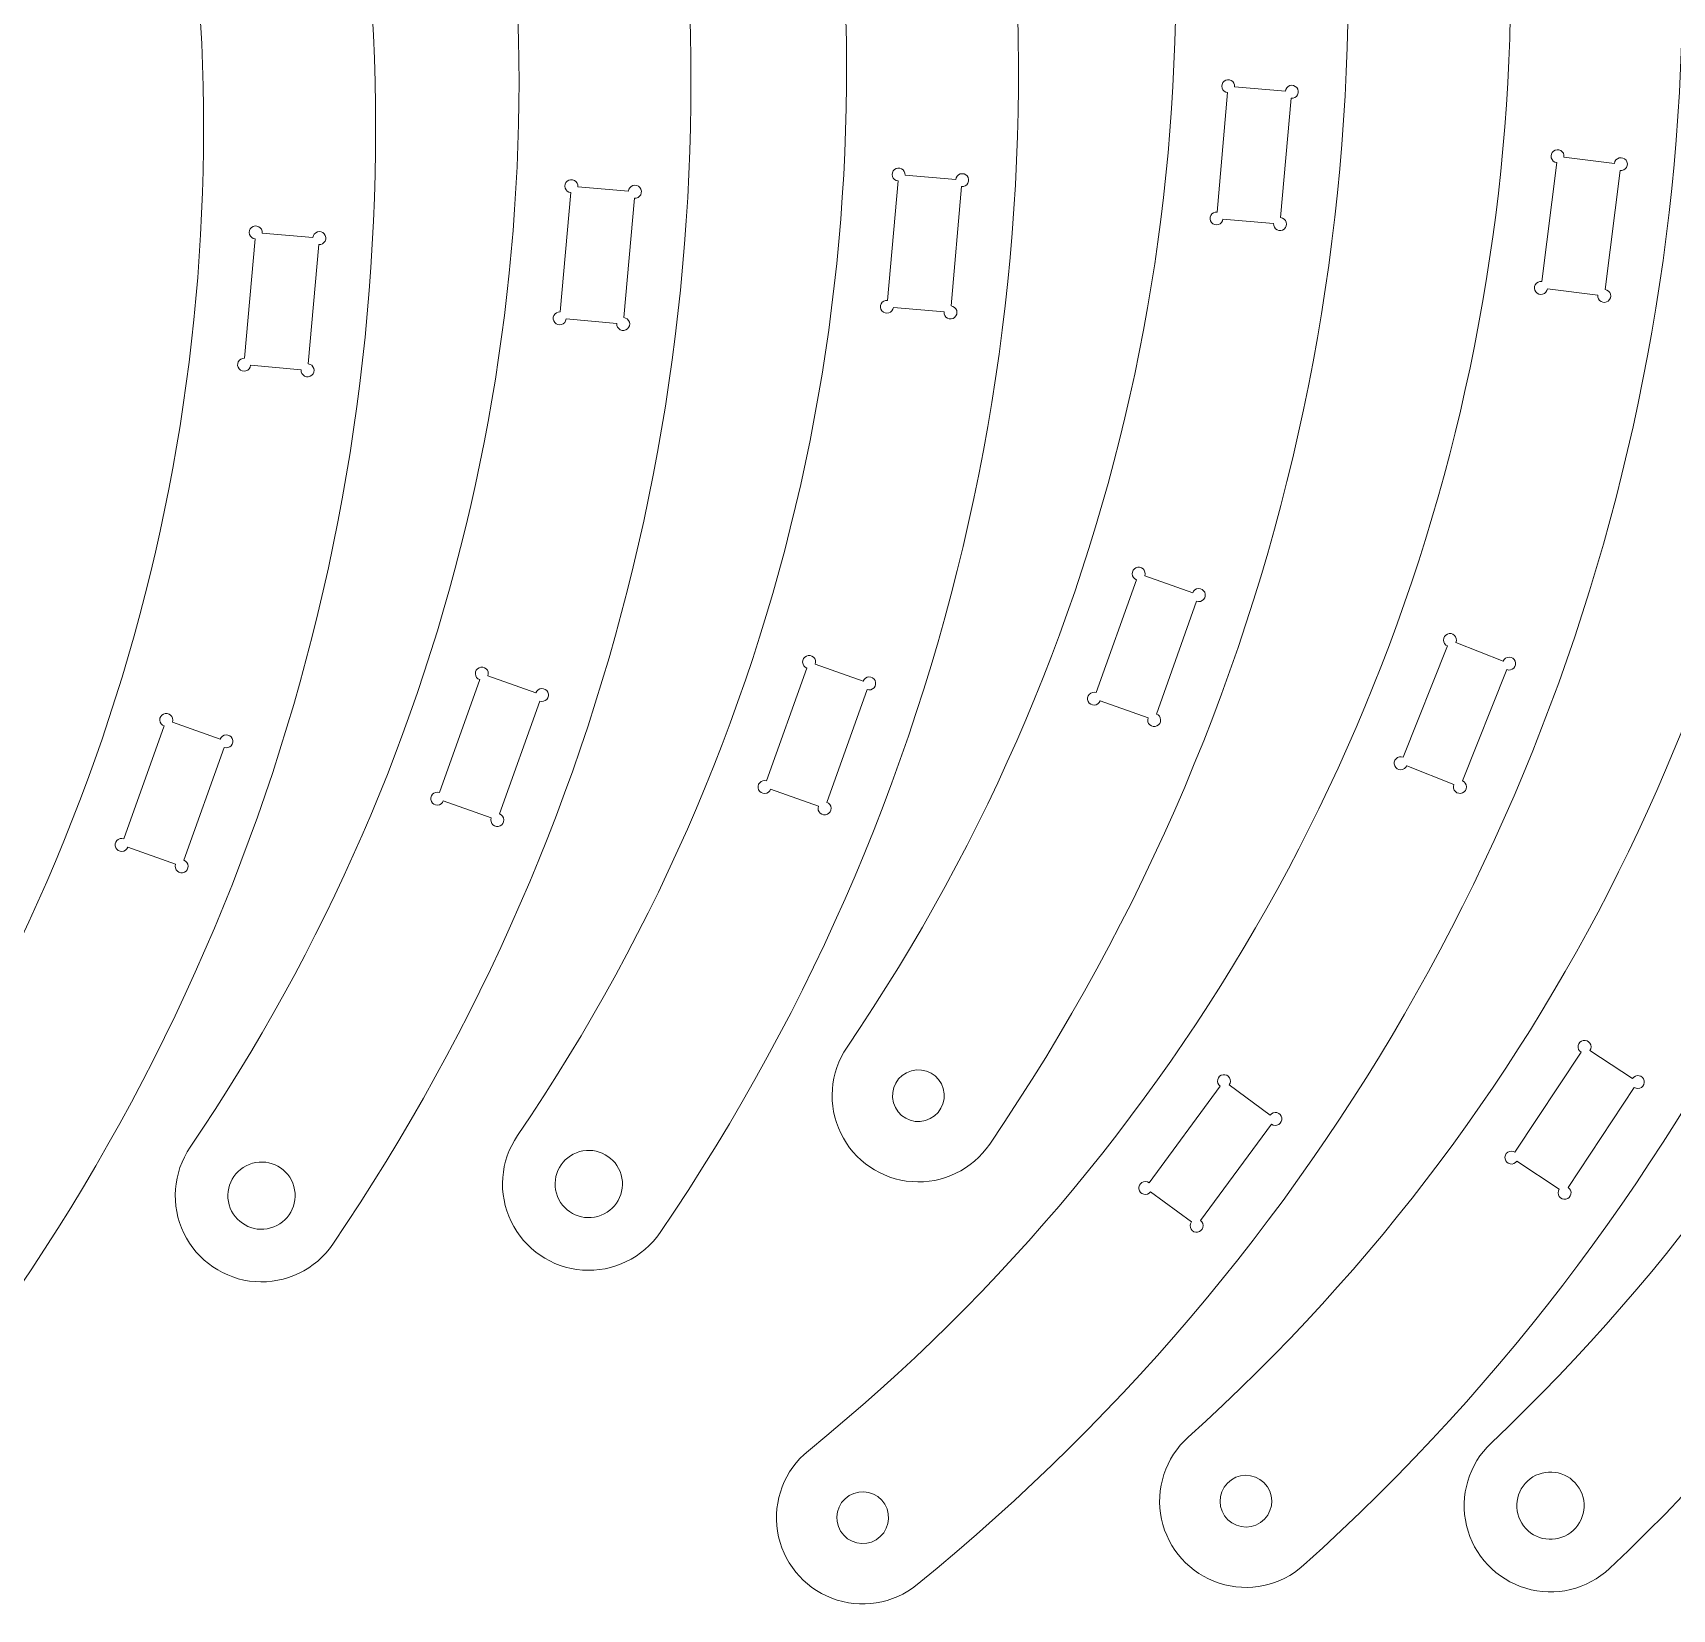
# Model space of a CAD drawing. Header units: millimetres. Extents: x -224 to 82, y -131 to 150.
# Drawn here: x -77.1 to 18, y -130.8 to -39.4 of the extents above; entities that cross this region are included whole.
import ezdxf

# ---------------------------------------------------------------- set-up
doc = ezdxf.new("R2010")
doc.units = ezdxf.units.MM
doc.header["$MEASUREMENT"] = 0
doc.layers.add('Ebene 1', color=7, linetype='Continuous')

msp = doc.modelspace()

# ---------------------------------------------------------------- linework, layer by layer
at = {"layer": 'Ebene 1', "color": 1, "lineweight": 9}
for points in [[(-21.5795, -103.8087), (14.5509, -50.6938), (2.4449, 21.4535), (-49.0433, 59.8663)], [(-29.8479, -98.1842), (3.2717, -49.4957), (-7.8254, 16.6394), (-55.023, 51.8512)], [(2.3861, -81.3728), (2.3861, -81.3728), (4.9646, -74.9189), (4.9646, -74.9189)], [(5.4519, -74.7097), (5.4519, -74.7097), (8.1914, -75.8041), (8.1914, -75.8041)], [(8.4005, -76.2914), (8.4005, -76.2914), (5.8222, -82.7455), (5.8222, -82.7455)], [(5.3347, -82.9546), (5.3347, -82.9546), (2.5953, -81.8601), (2.5953, -81.8601)], [(8.8702, -104.2759), (8.8702, -104.2759), (12.7022, -98.4777), (12.7022, -98.4777)], [(13.2217, -98.3716), (13.2217, -98.3716), (15.6828, -99.9981), (15.6828, -99.9981)], [(-12.3397, -106.0484), (-12.3397, -106.0484), (-8.2193, -100.4515), (-8.2193, -100.4515)], [(-7.695, -100.3719), (-7.695, -100.3719), (-5.3194, -102.1208), (-5.3194, -102.1208)], [(15.7889, -100.5177), (15.7889, -100.5177), (11.9571, -106.3159), (11.9571, -106.3159)], [(-5.2397, -102.6451), (-5.2397, -102.6451), (-9.36, -108.242), (-9.36, -108.242)], [(11.4375, -106.422), (11.4375, -106.422), (8.9763, -104.7955), (8.9763, -104.7955)], [(-9.8843, -108.3217), (-9.8843, -108.3217), (-12.26, -106.5727), (-12.26, -106.5727)]]:
    msp.add_open_spline(points, degree=3, dxfattribs=at)
for points, knots in [([(-48.955, -103.307), (-49.9597, -104.7839), (-50.1, -106.6848), (-49.3233, -108.2934), (-49.3233, -108.2934), (-48.5466, -109.902), (-46.9706, -110.9739), (-45.1891, -111.1056), (-45.1891, -111.1056), (-43.4076, -111.2372), (-41.6913, -110.4084), (-40.6866, -108.9314), (-40.6866, -108.9314), (-4.5473, -55.8697), (-16.7156, 16.3242), (-68.1503, 54.7436), (-68.1503, 54.7436), (-69.5821, 55.8118), (-71.4749, 56.035), (-73.116, 55.3292), (-73.116, 55.3292), (-74.7569, 54.6233), (-75.8967, 53.0956), (-76.1059, 51.3216), (-76.1059, 51.3216), (-76.3149, 49.5475), (-75.5619, 47.7966), (-74.13, 46.7284), (-74.13, 46.7284), (-26.9244, 11.4681), (-15.7872, -54.6081), (-48.955, -103.307)], [0, 0, 0, 0, 0.1111111, 0.1111111, 0.1111111, 0.1111111, 0.2222222, 0.2222222, 0.2222222, 0.2222222, 0.3333333, 0.3333333, 0.3333333, 0.3333333, 0.4444444, 0.4444444, 0.4444444, 0.4444444, 0.5555556, 0.5555556, 0.5555556, 0.5555556, 0.6666667, 0.6666667, 0.6666667, 0.6666667, 0.7777778, 0.7777778, 0.7777778, 0.7777778, 1, 1, 1, 1]), ([(-87.4554, 41.5452), (-88.4888, 42.4266), (-88.6271, 43.9744), (-87.769, 45.0271), (-87.769, 45.0271), (-87.769, 45.0271), (-84.6069, 48.9019), (-84.6069, 48.9019), (-84.6069, 48.9019), (-84.1825, 49.4227), (-83.5663, 49.7506), (-82.8972, 49.8116), (-82.8972, 49.8116), (-82.2281, 49.8726), (-81.5602, 49.6594), (-81.0486, 49.224), (-81.0486, 49.224), (-34.436, 9.5443), (-25.2559, -58.9728), (-59.6597, -109.6048), (-59.6597, -109.6048), (-60.6644, -111.0819), (-62.3808, -111.9106), (-64.1622, -111.779), (-64.1622, -111.779), (-65.9437, -111.6474), (-67.5197, -110.5754), (-68.2965, -108.9668), (-68.2965, -108.9668), (-69.0731, -107.3582), (-68.9328, -105.4574), (-67.9281, -103.9804), (-67.9281, -103.9804), (-36.3778, -57.5481), (-44.7436, 5.1161), (-87.4554, 41.5452)], [0, 0, 0, 0, 0.1, 0.1, 0.1, 0.1, 0.2, 0.2, 0.2, 0.2, 0.3, 0.3, 0.3, 0.3, 0.4, 0.4, 0.4, 0.4, 0.5, 0.5, 0.5, 0.5, 0.6, 0.6, 0.6, 0.6, 0.7, 0.7, 0.7, 0.7, 0.8, 0.8, 0.8, 0.8, 1, 1, 1, 1]), ([(-106.0645, 42.3418), (-106.9239, 41.29), (-106.7834, 39.7425), (-105.7509, 38.8599), (-105.7509, 38.8599), (-63.076, 2.3874), (-54.6262, -60.2654), (-86.2237, -106.6657), (-86.2237, -106.6657), (-87.2284, -108.1427), (-87.3687, -110.0436), (-86.592, -111.6521), (-86.592, -111.6521), (-85.8153, -113.2607), (-84.2393, -114.3327), (-82.4578, -114.4644), (-82.4578, -114.4644), (-80.6763, -114.5959), (-78.96, -113.7672), (-77.9553, -112.2901), (-77.9553, -112.2901), (-43.4999, -61.6933), (-52.772, 6.8114), (-99.3441, 46.5387), (-99.3441, 46.5387), (-99.8551, 46.9748), (-100.5203, 47.1867), (-101.1894, 47.1266), (-101.1894, 47.1266), (-101.8586, 47.0664), (-102.4774, 46.7367), (-102.9025, 46.2166), (-102.9025, 46.2166), (-102.9025, 46.2166), (-106.0645, 42.3418), (-106.0645, 42.3418)], [0, 0, 0, 0, 0.1, 0.1, 0.1, 0.1, 0.2, 0.2, 0.2, 0.2, 0.3, 0.3, 0.3, 0.3, 0.4, 0.4, 0.4, 0.4, 0.5, 0.5, 0.5, 0.5, 0.6, 0.6, 0.6, 0.6, 0.7, 0.7, 0.7, 0.7, 0.8, 0.8, 0.8, 0.8, 1, 1, 1, 1]), ([(1.3192, 30.9133), (0.184, 32.2925), (-0.1292, 34.1726), (0.4977, 35.8454), (0.4977, 35.8454), (1.1245, 37.518), (2.5962, 38.7293), (4.3582, 39.0229), (4.3582, 39.0229), (6.1202, 39.3163), (7.905, 38.6475), (9.0402, 37.2683), (9.0402, 37.2683), (49.8678, -12.2767), (44.3336, -85.2794), (-3.3832, -128.2291), (-3.3832, -128.2291), (-4.7116, -129.4234), (-6.5762, -129.8183), (-8.2747, -129.2651), (-8.2747, -129.2651), (-9.9732, -128.7118), (-11.2475, -127.2944), (-11.6176, -125.5469), (-11.6176, -125.5469), (-11.9877, -123.7992), (-11.3973, -121.987), (-10.069, -120.7927), (-10.069, -120.7927), (33.7246, -81.3744), (38.7897, -14.5579), (1.3192, 30.9133)], [0, 0, 0, 0, 0.1111111, 0.1111111, 0.1111111, 0.1111111, 0.2222222, 0.2222222, 0.2222222, 0.2222222, 0.3333333, 0.3333333, 0.3333333, 0.3333333, 0.4444444, 0.4444444, 0.4444444, 0.4444444, 0.5555556, 0.5555556, 0.5555556, 0.5555556, 0.6666667, 0.6666667, 0.6666667, 0.6666667, 0.7777778, 0.7777778, 0.7777778, 0.7777778, 1, 1, 1, 1]), ([(14.3622, -128.4063), (13.0638, -129.6332), (11.2095, -130.0741), (9.4978, -129.5631), (9.4978, -129.5631), (7.7862, -129.052), (6.4772, -127.6666), (6.0639, -125.9288), (6.0639, -125.9288), (5.6506, -124.1909), (6.1959, -122.3646), (7.4943, -121.1377), (7.4943, -121.1377), (50.2981, -80.6468), (53.7067, -13.7254), (15.1214, 30.8038), (15.1214, 30.8038), (13.9524, 32.1545), (13.5928, 34.0262), (14.178, 35.714), (14.178, 35.714), (14.7632, 37.4018), (16.2044, 38.6491), (17.9586, 38.9862), (17.9586, 38.9862), (19.7129, 39.3232), (21.5137, 38.6988), (22.6827, 37.3481), (22.6827, 37.3481), (64.7248, -11.1705), (61.0006, -84.2879), (14.3622, -128.4063)], [0, 0, 0, 0, 0.1111111, 0.1111111, 0.1111111, 0.1111111, 0.2222222, 0.2222222, 0.2222222, 0.2222222, 0.3333333, 0.3333333, 0.3333333, 0.3333333, 0.4444444, 0.4444444, 0.4444444, 0.4444444, 0.5555556, 0.5555556, 0.5555556, 0.5555556, 0.6666667, 0.6666667, 0.6666667, 0.6666667, 0.7777778, 0.7777778, 0.7777778, 0.7777778, 1, 1, 1, 1]), ([(-13.0398, 29.3497), (-14.1037, 30.7846), (-14.3214, 32.6781), (-13.6106, 34.317), (-13.6106, 34.317), (-12.8999, 35.9558), (-11.3689, 37.0911), (-9.5943, 37.2951), (-9.5943, 37.2951), (-7.8196, 37.499), (-6.0709, 36.7407), (-5.007, 35.3058), (-5.007, 35.3058), (33.261, -16.2418), (24.0396, -88.8709), (-25.7896, -129.3509), (-25.7896, -129.3509), (-27.1767, -130.4764), (-29.059, -130.7765), (-30.7273, -130.138), (-30.7273, -130.138), (-32.3956, -129.4995), (-33.5965, -128.0194), (-33.8777, -126.2553), (-33.8777, -126.2553), (-34.1588, -124.4912), (-33.4776, -122.7112), (-32.0905, -121.5856), (-32.0905, -121.5856), (13.6418, -84.434), (22.0817, -17.9595), (-13.0398, 29.3497)], [0, 0, 0, 0, 0.1111111, 0.1111111, 0.1111111, 0.1111111, 0.2222222, 0.2222222, 0.2222222, 0.2222222, 0.3333333, 0.3333333, 0.3333333, 0.3333333, 0.4444444, 0.4444444, 0.4444444, 0.4444444, 0.5555556, 0.5555556, 0.5555556, 0.5555556, 0.6666667, 0.6666667, 0.6666667, 0.6666667, 0.7777778, 0.7777778, 0.7777778, 0.7777778, 1, 1, 1, 1]), ([(-8.0565, -50.1598), (-8.0698, -50.3109), (-8.1729, -50.4393), (-8.3176, -50.4848), (-8.3176, -50.4848), (-8.4624, -50.5304), (-8.6204, -50.4843), (-8.7179, -50.3681), (-8.7179, -50.3681), (-8.8154, -50.2517), (-8.8332, -50.0882), (-8.7631, -49.9535), (-8.7631, -49.9535), (-8.6929, -49.8189), (-8.5481, -49.7399), (-8.3969, -49.7531), (-8.3969, -49.7531), (-8.3969, -49.7531), (-7.7843, -42.8302), (-7.7843, -42.8302), (-7.7843, -42.8302), (-7.9355, -42.8169), (-8.0637, -42.7139), (-8.1093, -42.5692), (-8.1093, -42.5692), (-8.1548, -42.4244), (-8.1088, -42.2664), (-7.9925, -42.1689), (-7.9925, -42.1689), (-7.8761, -42.0713), (-7.7126, -42.0535), (-7.578, -42.1236), (-7.578, -42.1236), (-7.4433, -42.1938), (-7.3643, -42.3385), (-7.3776, -42.4898), (-7.3776, -42.4898), (-7.3776, -42.4898), (-4.4391, -42.7499), (-4.4391, -42.7499), (-4.4391, -42.7499), (-4.4258, -42.5987), (-4.3228, -42.4703), (-4.1781, -42.4248), (-4.1781, -42.4248), (-4.0333, -42.3792), (-3.8753, -42.4253), (-3.7778, -42.5417), (-3.7778, -42.5417), (-3.6802, -42.6579), (-3.6624, -42.8215), (-3.7325, -42.9561), (-3.7325, -42.9561), (-3.8027, -43.0907), (-3.9474, -43.1697), (-4.0987, -43.1564), (-4.0987, -43.1564), (-4.0987, -43.1564), (-4.7114, -50.0794), (-4.7114, -50.0794), (-4.7114, -50.0794), (-4.5602, -50.0927), (-4.4319, -50.1958), (-4.3863, -50.3405), (-4.3863, -50.3405), (-4.3407, -50.4853), (-4.3868, -50.6432), (-4.5031, -50.7407), (-4.5031, -50.7407), (-4.6195, -50.8383), (-4.7831, -50.8561), (-4.9176, -50.7859), (-4.9176, -50.7859), (-5.0523, -50.7158), (-5.1313, -50.571), (-5.118, -50.4198), (-5.118, -50.4198), (-5.118, -50.4198), (-8.0565, -50.1598), (-8.0565, -50.1598)], [0, 0, 0, 0, 0.047619, 0.047619, 0.047619, 0.047619, 0.0952381, 0.0952381, 0.0952381, 0.0952381, 0.1428571, 0.1428571, 0.1428571, 0.1428571, 0.1904762, 0.1904762, 0.1904762, 0.1904762, 0.2380952, 0.2380952, 0.2380952, 0.2380952, 0.2857143, 0.2857143, 0.2857143, 0.2857143, 0.3333333, 0.3333333, 0.3333333, 0.3333333, 0.3809524, 0.3809524, 0.3809524, 0.3809524, 0.4285714, 0.4285714, 0.4285714, 0.4285714, 0.4761905, 0.4761905, 0.4761905, 0.4761905, 0.5238095, 0.5238095, 0.5238095, 0.5238095, 0.5714286, 0.5714286, 0.5714286, 0.5714286, 0.6190476, 0.6190476, 0.6190476, 0.6190476, 0.6666667, 0.6666667, 0.6666667, 0.6666667, 0.7142857, 0.7142857, 0.7142857, 0.7142857, 0.7619048, 0.7619048, 0.7619048, 0.7619048, 0.8095238, 0.8095238, 0.8095238, 0.8095238, 0.8571429, 0.8571429, 0.8571429, 0.8571429, 0.9047619, 0.9047619, 0.9047619, 0.9047619, 1, 1, 1, 1]), ([(14.6406, -46.9334), (14.6595, -46.7828), (14.7673, -46.6585), (14.9136, -46.6183), (14.9136, -46.6183), (15.06, -46.5782), (15.2161, -46.6301), (15.3093, -46.75), (15.3093, -46.75), (15.4024, -46.8698), (15.4141, -47.0339), (15.339, -47.1659), (15.339, -47.1659), (15.2639, -47.2978), (15.1163, -47.3714), (14.9658, -47.3525), (14.9658, -47.3525), (14.9658, -47.3525), (14.0954, -54.2477), (14.0954, -54.2477), (14.0954, -54.2477), (14.246, -54.2666), (14.3703, -54.3744), (14.4105, -54.5208), (14.4105, -54.5208), (14.4506, -54.6671), (14.3987, -54.8233), (14.2788, -54.9163), (14.2788, -54.9163), (14.159, -55.0095), (13.9949, -55.0212), (13.863, -54.9461), (13.863, -54.9461), (13.7311, -54.8711), (13.6575, -54.7233), (13.6764, -54.5728), (13.6764, -54.5728), (13.6764, -54.5728), (10.7496, -54.2034), (10.7496, -54.2034), (10.7496, -54.2034), (10.7307, -54.354), (10.623, -54.4783), (10.4766, -54.5185), (10.4766, -54.5185), (10.3302, -54.5587), (10.1741, -54.5067), (10.081, -54.3869), (10.081, -54.3869), (9.9879, -54.267), (9.9761, -54.1028), (10.0512, -53.971), (10.0512, -53.971), (10.1263, -53.8391), (10.2739, -53.7655), (10.4246, -53.7844), (10.4246, -53.7844), (10.4246, -53.7844), (11.2949, -46.8891), (11.2949, -46.8891), (11.2949, -46.8891), (11.1442, -46.8702), (11.0199, -46.7624), (10.9797, -46.6161), (10.9797, -46.6161), (10.9396, -46.4697), (10.9915, -46.3136), (11.1114, -46.2205), (11.1114, -46.2205), (11.2312, -46.1274), (11.3953, -46.1156), (11.5273, -46.1907), (11.5273, -46.1907), (11.6592, -46.2658), (11.7328, -46.4134), (11.7139, -46.564), (11.7139, -46.564), (11.7139, -46.564), (14.6406, -46.9334), (14.6406, -46.9334)], [0, 0, 0, 0, 0.047619, 0.047619, 0.047619, 0.047619, 0.0952381, 0.0952381, 0.0952381, 0.0952381, 0.1428571, 0.1428571, 0.1428571, 0.1428571, 0.1904762, 0.1904762, 0.1904762, 0.1904762, 0.2380952, 0.2380952, 0.2380952, 0.2380952, 0.2857143, 0.2857143, 0.2857143, 0.2857143, 0.3333333, 0.3333333, 0.3333333, 0.3333333, 0.3809524, 0.3809524, 0.3809524, 0.3809524, 0.4285714, 0.4285714, 0.4285714, 0.4285714, 0.4761905, 0.4761905, 0.4761905, 0.4761905, 0.5238095, 0.5238095, 0.5238095, 0.5238095, 0.5714286, 0.5714286, 0.5714286, 0.5714286, 0.6190476, 0.6190476, 0.6190476, 0.6190476, 0.6666667, 0.6666667, 0.6666667, 0.6666667, 0.7142857, 0.7142857, 0.7142857, 0.7142857, 0.7619048, 0.7619048, 0.7619048, 0.7619048, 0.8095238, 0.8095238, 0.8095238, 0.8095238, 0.8571429, 0.8571429, 0.8571429, 0.8571429, 0.9047619, 0.9047619, 0.9047619, 0.9047619, 1, 1, 1, 1]), ([(-27.504, -54.8759), (-27.6553, -54.8624), (-27.7996, -54.9413), (-27.8699, -55.0759), (-27.8699, -55.0759), (-27.9402, -55.2104), (-27.9226, -55.374), (-27.8252, -55.4904), (-27.8252, -55.4904), (-27.7278, -55.6068), (-27.5699, -55.6531), (-27.4251, -55.6077), (-27.4251, -55.6077), (-27.2803, -55.5623), (-27.177, -55.4337), (-27.1635, -55.2826), (-27.1635, -55.2826), (-27.1635, -55.2826), (-24.2251, -55.5426), (-24.2251, -55.5426), (-24.2251, -55.5426), (-24.2386, -55.6938), (-24.1596, -55.8382), (-24.0251, -55.9085), (-24.0251, -55.9085), (-23.8906, -55.9788), (-23.727, -55.9612), (-23.6106, -55.8638), (-23.6106, -55.8638), (-23.4942, -55.7664), (-23.4479, -55.6085), (-23.4933, -55.4637), (-23.4933, -55.4637), (-23.5386, -55.3188), (-23.6672, -55.2156), (-23.8185, -55.2021), (-23.8185, -55.2021), (-23.8185, -55.2021), (-23.2057, -48.2792), (-23.2057, -48.2792), (-23.2057, -48.2792), (-23.0545, -48.2927), (-22.9102, -48.2138), (-22.8398, -48.0793), (-22.8398, -48.0793), (-22.7695, -47.9447), (-22.7872, -47.7811), (-22.8846, -47.6647), (-22.8846, -47.6647), (-22.9819, -47.5483), (-23.1398, -47.502), (-23.2846, -47.5474), (-23.2846, -47.5474), (-23.4295, -47.5928), (-23.5327, -47.7215), (-23.5462, -47.8726), (-23.5462, -47.8726), (-23.5462, -47.8726), (-26.4847, -47.6125), (-26.4847, -47.6125), (-26.4847, -47.6125), (-26.4712, -47.4614), (-26.5501, -47.317), (-26.6847, -47.2466), (-26.6847, -47.2466), (-26.8191, -47.1763), (-26.9827, -47.1939), (-27.0991, -47.2914), (-27.0991, -47.2914), (-27.2155, -47.3887), (-27.2618, -47.5466), (-27.2165, -47.6914), (-27.2165, -47.6914), (-27.1711, -47.8363), (-27.0425, -47.9395), (-26.8913, -47.953), (-26.8913, -47.953), (-26.8913, -47.953), (-27.504, -54.8759), (-27.504, -54.8759)], [0, 0, 0, 0, 0.047619, 0.047619, 0.047619, 0.047619, 0.0952381, 0.0952381, 0.0952381, 0.0952381, 0.1428571, 0.1428571, 0.1428571, 0.1428571, 0.1904762, 0.1904762, 0.1904762, 0.1904762, 0.2380952, 0.2380952, 0.2380952, 0.2380952, 0.2857143, 0.2857143, 0.2857143, 0.2857143, 0.3333333, 0.3333333, 0.3333333, 0.3333333, 0.3809524, 0.3809524, 0.3809524, 0.3809524, 0.4285714, 0.4285714, 0.4285714, 0.4285714, 0.4761905, 0.4761905, 0.4761905, 0.4761905, 0.5238095, 0.5238095, 0.5238095, 0.5238095, 0.5714286, 0.5714286, 0.5714286, 0.5714286, 0.6190476, 0.6190476, 0.6190476, 0.6190476, 0.6666667, 0.6666667, 0.6666667, 0.6666667, 0.7142857, 0.7142857, 0.7142857, 0.7142857, 0.7619048, 0.7619048, 0.7619048, 0.7619048, 0.8095238, 0.8095238, 0.8095238, 0.8095238, 0.8571429, 0.8571429, 0.8571429, 0.8571429, 0.9047619, 0.9047619, 0.9047619, 0.9047619, 1, 1, 1, 1]), ([(-46.1367, -55.9559), (-46.15, -56.1071), (-46.253, -56.2355), (-46.3978, -56.2811), (-46.3978, -56.2811), (-46.5426, -56.3266), (-46.7006, -56.2805), (-46.7981, -56.1642), (-46.7981, -56.1642), (-46.8955, -56.0479), (-46.9134, -55.8843), (-46.8432, -55.7497), (-46.8432, -55.7497), (-46.7731, -55.6151), (-46.6283, -55.5361), (-46.4771, -55.5494), (-46.4771, -55.5494), (-46.4771, -55.5494), (-45.8644, -48.6265), (-45.8644, -48.6265), (-45.8644, -48.6265), (-46.0156, -48.6132), (-46.1439, -48.51), (-46.1895, -48.3653), (-46.1895, -48.3653), (-46.235, -48.2205), (-46.1889, -48.0626), (-46.0727, -47.9651), (-46.0727, -47.9651), (-45.9563, -47.8675), (-45.7928, -47.8497), (-45.6582, -47.9199), (-45.6582, -47.9199), (-45.5235, -47.99), (-45.4445, -48.1348), (-45.4578, -48.286), (-45.4578, -48.286), (-45.4578, -48.286), (-42.5193, -48.546), (-42.5193, -48.546), (-42.5193, -48.546), (-42.506, -48.3948), (-42.403, -48.2666), (-42.2582, -48.221), (-42.2582, -48.221), (-42.1135, -48.1754), (-41.9555, -48.2215), (-41.858, -48.3378), (-41.858, -48.3378), (-41.7604, -48.4541), (-41.7426, -48.6176), (-41.8127, -48.7523), (-41.8127, -48.7523), (-41.8829, -48.8869), (-42.0276, -48.9659), (-42.1788, -48.9527), (-42.1788, -48.9527), (-42.1788, -48.9527), (-42.7916, -55.8756), (-42.7916, -55.8756), (-42.7916, -55.8756), (-42.6404, -55.8889), (-42.5121, -55.9919), (-42.4665, -56.1366), (-42.4665, -56.1366), (-42.4209, -56.2814), (-42.467, -56.4394), (-42.5833, -56.5369), (-42.5833, -56.5369), (-42.6997, -56.6344), (-42.8633, -56.6523), (-42.9978, -56.5822), (-42.9978, -56.5822), (-43.1324, -56.512), (-43.2115, -56.3673), (-43.1982, -56.216), (-43.1982, -56.216), (-43.1982, -56.216), (-46.1367, -55.9559), (-46.1367, -55.9559)], [0, 0, 0, 0, 0.047619, 0.047619, 0.047619, 0.047619, 0.0952381, 0.0952381, 0.0952381, 0.0952381, 0.1428571, 0.1428571, 0.1428571, 0.1428571, 0.1904762, 0.1904762, 0.1904762, 0.1904762, 0.2380952, 0.2380952, 0.2380952, 0.2380952, 0.2857143, 0.2857143, 0.2857143, 0.2857143, 0.3333333, 0.3333333, 0.3333333, 0.3333333, 0.3809524, 0.3809524, 0.3809524, 0.3809524, 0.4285714, 0.4285714, 0.4285714, 0.4285714, 0.4761905, 0.4761905, 0.4761905, 0.4761905, 0.5238095, 0.5238095, 0.5238095, 0.5238095, 0.5714286, 0.5714286, 0.5714286, 0.5714286, 0.6190476, 0.6190476, 0.6190476, 0.6190476, 0.6666667, 0.6666667, 0.6666667, 0.6666667, 0.7142857, 0.7142857, 0.7142857, 0.7142857, 0.7619048, 0.7619048, 0.7619048, 0.7619048, 0.8095238, 0.8095238, 0.8095238, 0.8095238, 0.8571429, 0.8571429, 0.8571429, 0.8571429, 0.9047619, 0.9047619, 0.9047619, 0.9047619, 1, 1, 1, 1]), ([(-64.7727, -58.2347), (-64.9239, -58.2212), (-65.0683, -58.3001), (-65.1386, -58.4346), (-65.1386, -58.4346), (-65.2089, -58.5691), (-65.1912, -58.7327), (-65.0939, -58.8492), (-65.0939, -58.8492), (-64.9965, -58.9656), (-64.8386, -59.0119), (-64.6937, -58.9665), (-64.6937, -58.9665), (-64.5489, -58.9211), (-64.4457, -58.7924), (-64.4322, -58.6412), (-64.4322, -58.6412), (-64.4322, -58.6412), (-61.4937, -58.9014), (-61.4937, -58.9014), (-61.4937, -58.9014), (-61.5072, -59.0525), (-61.4283, -59.1969), (-61.2938, -59.2672), (-61.2938, -59.2672), (-61.1592, -59.3376), (-60.9957, -59.3199), (-60.8793, -59.2225), (-60.8793, -59.2225), (-60.7628, -59.1252), (-60.7165, -58.9673), (-60.7619, -58.8225), (-60.7619, -58.8225), (-60.8073, -58.6776), (-60.9359, -58.5743), (-61.0872, -58.5609), (-61.0872, -58.5609), (-61.0872, -58.5609), (-60.4744, -51.638), (-60.4744, -51.638), (-60.4744, -51.638), (-60.3232, -51.6514), (-60.1788, -51.5726), (-60.1085, -51.438), (-60.1085, -51.438), (-60.0382, -51.3035), (-60.0558, -51.1399), (-60.1532, -51.0235), (-60.1532, -51.0235), (-60.2505, -50.9071), (-60.4085, -50.8608), (-60.5533, -50.9062), (-60.5533, -50.9062), (-60.6981, -50.9516), (-60.8013, -51.0802), (-60.8149, -51.2313), (-60.8149, -51.2313), (-60.8149, -51.2313), (-63.7533, -50.9713), (-63.7533, -50.9713), (-63.7533, -50.9713), (-63.7399, -50.8201), (-63.8188, -50.6757), (-63.9533, -50.6054), (-63.9533, -50.6054), (-64.0878, -50.5351), (-64.2514, -50.5527), (-64.3678, -50.6501), (-64.3678, -50.6501), (-64.4842, -50.7475), (-64.5305, -50.9054), (-64.4851, -51.0502), (-64.4851, -51.0502), (-64.4397, -51.195), (-64.3111, -51.2983), (-64.16, -51.3118), (-64.16, -51.3118), (-64.16, -51.3118), (-64.7727, -58.2347), (-64.7727, -58.2347)], [0, 0, 0, 0, 0.047619, 0.047619, 0.047619, 0.047619, 0.0952381, 0.0952381, 0.0952381, 0.0952381, 0.1428571, 0.1428571, 0.1428571, 0.1428571, 0.1904762, 0.1904762, 0.1904762, 0.1904762, 0.2380952, 0.2380952, 0.2380952, 0.2380952, 0.2857143, 0.2857143, 0.2857143, 0.2857143, 0.3333333, 0.3333333, 0.3333333, 0.3333333, 0.3809524, 0.3809524, 0.3809524, 0.3809524, 0.4285714, 0.4285714, 0.4285714, 0.4285714, 0.4761905, 0.4761905, 0.4761905, 0.4761905, 0.5238095, 0.5238095, 0.5238095, 0.5238095, 0.5714286, 0.5714286, 0.5714286, 0.5714286, 0.6190476, 0.6190476, 0.6190476, 0.6190476, 0.6666667, 0.6666667, 0.6666667, 0.6666667, 0.7142857, 0.7142857, 0.7142857, 0.7142857, 0.7619048, 0.7619048, 0.7619048, 0.7619048, 0.8095238, 0.8095238, 0.8095238, 0.8095238, 0.8571429, 0.8571429, 0.8571429, 0.8571429, 0.9047619, 0.9047619, 0.9047619, 0.9047619, 1, 1, 1, 1]), ([(-15.1746, -78.1012), (-15.2256, -78.2442), (-15.3575, -78.3424), (-15.5092, -78.3501), (-15.5092, -78.3501), (-15.6607, -78.3577), (-15.802, -78.2733), (-15.8671, -78.1362), (-15.8671, -78.1362), (-15.9321, -77.999), (-15.9083, -77.8363), (-15.8064, -77.7237), (-15.8064, -77.7237), (-15.7047, -77.6111), (-15.5447, -77.571), (-15.4018, -77.622), (-15.4018, -77.622), (-15.4018, -77.622), (-13.0656, -71.0763), (-13.0656, -71.0763), (-13.0656, -71.0763), (-13.2086, -71.0255), (-13.3068, -70.8934), (-13.3145, -70.7418), (-13.3145, -70.7418), (-13.3221, -70.5902), (-13.2377, -70.449), (-13.1007, -70.3839), (-13.1007, -70.3839), (-12.9635, -70.3188), (-12.8007, -70.3426), (-12.6881, -70.4445), (-12.6881, -70.4445), (-12.5756, -70.5462), (-12.5354, -70.7062), (-12.5864, -70.8492), (-12.5864, -70.8492), (-12.5864, -70.8492), (-9.8081, -71.8408), (-9.8081, -71.8408), (-9.8081, -71.8408), (-9.7571, -71.6979), (-9.625, -71.5997), (-9.4735, -71.592), (-9.4735, -71.592), (-9.3219, -71.5843), (-9.1806, -71.6686), (-9.1156, -71.8058), (-9.1156, -71.8058), (-9.0505, -71.9429), (-9.0744, -72.1057), (-9.1761, -72.2183), (-9.1761, -72.2183), (-9.2779, -72.3309), (-9.4379, -72.3709), (-9.5809, -72.3201), (-9.5809, -72.3201), (-9.5809, -72.3201), (-11.917, -78.8656), (-11.917, -78.8656), (-11.917, -78.8656), (-11.7741, -78.9166), (-11.6759, -79.0487), (-11.6682, -79.2002), (-11.6682, -79.2002), (-11.6605, -79.3518), (-11.7448, -79.493), (-11.882, -79.5581), (-11.882, -79.5581), (-12.0191, -79.6232), (-12.1819, -79.5993), (-12.2945, -79.4976), (-12.2945, -79.4976), (-12.4071, -79.3957), (-12.4471, -79.2358), (-12.3963, -79.0928), (-12.3963, -79.0928), (-12.3963, -79.0928), (-15.1746, -78.1012), (-15.1746, -78.1012)], [0, 0, 0, 0, 0.047619, 0.047619, 0.047619, 0.047619, 0.0952381, 0.0952381, 0.0952381, 0.0952381, 0.1428571, 0.1428571, 0.1428571, 0.1428571, 0.1904762, 0.1904762, 0.1904762, 0.1904762, 0.2380952, 0.2380952, 0.2380952, 0.2380952, 0.2857143, 0.2857143, 0.2857143, 0.2857143, 0.3333333, 0.3333333, 0.3333333, 0.3333333, 0.3809524, 0.3809524, 0.3809524, 0.3809524, 0.4285714, 0.4285714, 0.4285714, 0.4285714, 0.4761905, 0.4761905, 0.4761905, 0.4761905, 0.5238095, 0.5238095, 0.5238095, 0.5238095, 0.5714286, 0.5714286, 0.5714286, 0.5714286, 0.6190476, 0.6190476, 0.6190476, 0.6190476, 0.6666667, 0.6666667, 0.6666667, 0.6666667, 0.7142857, 0.7142857, 0.7142857, 0.7142857, 0.7619048, 0.7619048, 0.7619048, 0.7619048, 0.8095238, 0.8095238, 0.8095238, 0.8095238, 0.8571429, 0.8571429, 0.8571429, 0.8571429, 0.9047619, 0.9047619, 0.9047619, 0.9047619, 1, 1, 1, 1]), ([(5.4519, -74.7097), (5.5082, -74.5688), (5.4741, -74.4079), (5.3655, -74.302), (5.3655, -74.302), (5.2569, -74.1962), (5.0952, -74.1661), (4.9558, -74.226), (4.9558, -74.226), (4.8164, -74.2858), (4.7268, -74.4236), (4.7287, -74.5753), (4.7287, -74.5753), (4.7306, -74.7269), (4.8237, -74.8626), (4.9646, -74.9189)], [0, 0, 0, 0, 0.2, 0.2, 0.2, 0.2, 0.4, 0.4, 0.4, 0.4, 0.6, 0.6, 0.6, 0.6, 1, 1, 1, 1]), ([(-34.5088, -82.7447), (-34.6517, -82.6936), (-34.8113, -82.7336), (-34.9132, -82.8461), (-34.9132, -82.8461), (-35.0152, -82.9585), (-35.0392, -83.1213), (-34.9744, -83.2585), (-34.9744, -83.2585), (-34.9094, -83.3957), (-34.7682, -83.4802), (-34.6166, -83.4728), (-34.6166, -83.4728), (-34.4651, -83.4654), (-34.3327, -83.3669), (-34.2817, -83.2239), (-34.2817, -83.2239), (-34.2817, -83.2239), (-31.5034, -84.2155), (-31.5034, -84.2155), (-31.5034, -84.2155), (-31.5544, -84.3584), (-31.5144, -84.518), (-31.4019, -84.62), (-31.4019, -84.62), (-31.2895, -84.7219), (-31.1267, -84.746), (-30.9895, -84.6811), (-30.9895, -84.6811), (-30.8523, -84.6161), (-30.7677, -84.475), (-30.7752, -84.3234), (-30.7752, -84.3234), (-30.7827, -84.1719), (-30.8812, -84.0395), (-31.0241, -83.9884), (-31.0241, -83.9884), (-31.0241, -83.9884), (-28.688, -77.4428), (-28.688, -77.4428), (-28.688, -77.4428), (-28.545, -77.4939), (-28.3855, -77.4539), (-28.2835, -77.3414), (-28.2835, -77.3414), (-28.1817, -77.2289), (-28.1575, -77.0661), (-28.2225, -76.9289), (-28.2225, -76.9289), (-28.2874, -76.7918), (-28.4285, -76.7072), (-28.5801, -76.7147), (-28.5801, -76.7147), (-28.7316, -76.7222), (-28.8639, -76.8207), (-28.9151, -76.9635), (-28.9151, -76.9635), (-28.9151, -76.9635), (-31.6935, -75.9719), (-31.6935, -75.9719), (-31.6935, -75.9719), (-31.6424, -75.8291), (-31.6824, -75.6694), (-31.7948, -75.5675), (-31.7948, -75.5675), (-31.9073, -75.4656), (-32.07, -75.4415), (-32.2072, -75.5065), (-32.2072, -75.5065), (-32.3445, -75.5713), (-32.429, -75.7125), (-32.4215, -75.8641), (-32.4215, -75.8641), (-32.4141, -76.0157), (-32.3156, -76.148), (-32.1727, -76.1991), (-32.1727, -76.1991), (-32.1727, -76.1991), (-34.5088, -82.7447), (-34.5088, -82.7447)], [0, 0, 0, 0, 0.047619, 0.047619, 0.047619, 0.047619, 0.0952381, 0.0952381, 0.0952381, 0.0952381, 0.1428571, 0.1428571, 0.1428571, 0.1428571, 0.1904762, 0.1904762, 0.1904762, 0.1904762, 0.2380952, 0.2380952, 0.2380952, 0.2380952, 0.2857143, 0.2857143, 0.2857143, 0.2857143, 0.3333333, 0.3333333, 0.3333333, 0.3333333, 0.3809524, 0.3809524, 0.3809524, 0.3809524, 0.4285714, 0.4285714, 0.4285714, 0.4285714, 0.4761905, 0.4761905, 0.4761905, 0.4761905, 0.5238095, 0.5238095, 0.5238095, 0.5238095, 0.5714286, 0.5714286, 0.5714286, 0.5714286, 0.6190476, 0.6190476, 0.6190476, 0.6190476, 0.6666667, 0.6666667, 0.6666667, 0.6666667, 0.7142857, 0.7142857, 0.7142857, 0.7142857, 0.7619048, 0.7619048, 0.7619048, 0.7619048, 0.8095238, 0.8095238, 0.8095238, 0.8095238, 0.8571429, 0.8571429, 0.8571429, 0.8571429, 0.9047619, 0.9047619, 0.9047619, 0.9047619, 1, 1, 1, 1]), ([(8.4005, -76.2914), (8.5414, -76.3477), (8.7022, -76.3136), (8.8082, -76.205), (8.8082, -76.205), (8.914, -76.0965), (8.944, -75.9348), (8.8843, -75.7954), (8.8843, -75.7954), (8.8244, -75.656), (8.6866, -75.5663), (8.5349, -75.5683), (8.5349, -75.5683), (8.3832, -75.5702), (8.2477, -75.6633), (8.1914, -75.8041)], [0, 0, 0, 0, 0.2, 0.2, 0.2, 0.2, 0.4, 0.4, 0.4, 0.4, 0.6, 0.6, 0.6, 0.6, 1, 1, 1, 1]), ([(-53.2548, -83.8974), (-53.3058, -84.0403), (-53.4377, -84.1386), (-53.5894, -84.1462), (-53.5894, -84.1462), (-53.7409, -84.1539), (-53.8821, -84.0695), (-53.9473, -83.9323), (-53.9473, -83.9323), (-54.0123, -83.7953), (-53.9885, -83.6324), (-53.8866, -83.5198), (-53.8866, -83.5198), (-53.7849, -83.4072), (-53.6249, -83.3672), (-53.4819, -83.4182), (-53.4819, -83.4182), (-53.4819, -83.4182), (-51.1458, -76.8725), (-51.1458, -76.8725), (-51.1458, -76.8725), (-51.2888, -76.8216), (-51.387, -76.6896), (-51.3947, -76.538), (-51.3947, -76.538), (-51.4023, -76.3864), (-51.3179, -76.2452), (-51.1808, -76.1801), (-51.1808, -76.1801), (-51.0437, -76.1149), (-50.8809, -76.1389), (-50.7684, -76.2406), (-50.7684, -76.2406), (-50.6557, -76.3424), (-50.6156, -76.5024), (-50.6666, -76.6454), (-50.6666, -76.6454), (-50.6666, -76.6454), (-47.8882, -77.637), (-47.8882, -77.637), (-47.8882, -77.637), (-47.8373, -77.494), (-47.7052, -77.3958), (-47.5537, -77.3882), (-47.5537, -77.3882), (-47.4021, -77.3805), (-47.2608, -77.4649), (-47.1958, -77.6019), (-47.1958, -77.6019), (-47.1307, -77.7391), (-47.1546, -77.9019), (-47.2563, -78.0145), (-47.2563, -78.0145), (-47.3582, -78.1271), (-47.5181, -78.1671), (-47.6611, -78.1162), (-47.6611, -78.1162), (-47.6611, -78.1162), (-49.9972, -84.6618), (-49.9972, -84.6618), (-49.9972, -84.6618), (-49.8542, -84.7128), (-49.7561, -84.8448), (-49.7484, -84.9964), (-49.7484, -84.9964), (-49.7407, -85.1479), (-49.8251, -85.2892), (-49.9622, -85.3543), (-49.9622, -85.3543), (-50.0993, -85.4193), (-50.2621, -85.3955), (-50.3747, -85.2937), (-50.3747, -85.2937), (-50.4873, -85.192), (-50.5273, -85.0319), (-50.4765, -84.889), (-50.4765, -84.889), (-50.4765, -84.889), (-53.2548, -83.8974), (-53.2548, -83.8974)], [0, 0, 0, 0, 0.047619, 0.047619, 0.047619, 0.047619, 0.0952381, 0.0952381, 0.0952381, 0.0952381, 0.1428571, 0.1428571, 0.1428571, 0.1428571, 0.1904762, 0.1904762, 0.1904762, 0.1904762, 0.2380952, 0.2380952, 0.2380952, 0.2380952, 0.2857143, 0.2857143, 0.2857143, 0.2857143, 0.3333333, 0.3333333, 0.3333333, 0.3333333, 0.3809524, 0.3809524, 0.3809524, 0.3809524, 0.4285714, 0.4285714, 0.4285714, 0.4285714, 0.4761905, 0.4761905, 0.4761905, 0.4761905, 0.5238095, 0.5238095, 0.5238095, 0.5238095, 0.5714286, 0.5714286, 0.5714286, 0.5714286, 0.6190476, 0.6190476, 0.6190476, 0.6190476, 0.6666667, 0.6666667, 0.6666667, 0.6666667, 0.7142857, 0.7142857, 0.7142857, 0.7142857, 0.7619048, 0.7619048, 0.7619048, 0.7619048, 0.8095238, 0.8095238, 0.8095238, 0.8095238, 0.8571429, 0.8571429, 0.8571429, 0.8571429, 0.9047619, 0.9047619, 0.9047619, 0.9047619, 1, 1, 1, 1]), ([(-71.7775, -86.1035), (-71.9204, -86.0523), (-72.08, -86.0923), (-72.1819, -86.2049), (-72.1819, -86.2049), (-72.2838, -86.3173), (-72.3079, -86.4801), (-72.243, -86.6173), (-72.243, -86.6173), (-72.1781, -86.7544), (-72.0369, -86.839), (-71.8853, -86.8315), (-71.8853, -86.8315), (-71.7337, -86.8241), (-71.6014, -86.7256), (-71.5504, -86.5827), (-71.5504, -86.5827), (-71.5504, -86.5827), (-68.772, -87.5743), (-68.772, -87.5743), (-68.772, -87.5743), (-68.8231, -87.7172), (-68.7831, -87.8768), (-68.6706, -87.9787), (-68.6706, -87.9787), (-68.5581, -88.0806), (-68.3953, -88.1047), (-68.2582, -88.0399), (-68.2582, -88.0399), (-68.121, -87.9749), (-68.0364, -87.8337), (-68.0439, -87.6821), (-68.0439, -87.6821), (-68.0514, -87.5306), (-68.1499, -87.3982), (-68.2927, -87.3472), (-68.2927, -87.3472), (-68.2927, -87.3472), (-65.9567, -80.8015), (-65.9567, -80.8015), (-65.9567, -80.8015), (-65.8137, -80.8526), (-65.6542, -80.8126), (-65.5522, -80.7002), (-65.5522, -80.7002), (-65.4503, -80.5877), (-65.4262, -80.4249), (-65.4911, -80.2877), (-65.4911, -80.2877), (-65.5561, -80.1505), (-65.6972, -80.066), (-65.8487, -80.0735), (-65.8487, -80.0735), (-66.0003, -80.0809), (-66.1326, -80.1794), (-66.1838, -80.3223), (-66.1838, -80.3223), (-66.1838, -80.3223), (-68.9621, -79.3307), (-68.9621, -79.3307), (-68.9621, -79.3307), (-68.911, -79.1878), (-68.951, -79.0282), (-69.0635, -78.9262), (-69.0635, -78.9262), (-69.1759, -78.8244), (-69.3387, -78.8002), (-69.4759, -78.8652), (-69.4759, -78.8652), (-69.6131, -78.9301), (-69.6977, -79.0712), (-69.6902, -79.2228), (-69.6902, -79.2228), (-69.6828, -79.3745), (-69.5843, -79.5068), (-69.4413, -79.5578), (-69.4413, -79.5578), (-69.4413, -79.5578), (-71.7775, -86.1035), (-71.7775, -86.1035)], [0, 0, 0, 0, 0.047619, 0.047619, 0.047619, 0.047619, 0.0952381, 0.0952381, 0.0952381, 0.0952381, 0.1428571, 0.1428571, 0.1428571, 0.1428571, 0.1904762, 0.1904762, 0.1904762, 0.1904762, 0.2380952, 0.2380952, 0.2380952, 0.2380952, 0.2857143, 0.2857143, 0.2857143, 0.2857143, 0.3333333, 0.3333333, 0.3333333, 0.3333333, 0.3809524, 0.3809524, 0.3809524, 0.3809524, 0.4285714, 0.4285714, 0.4285714, 0.4285714, 0.4761905, 0.4761905, 0.4761905, 0.4761905, 0.5238095, 0.5238095, 0.5238095, 0.5238095, 0.5714286, 0.5714286, 0.5714286, 0.5714286, 0.6190476, 0.6190476, 0.6190476, 0.6190476, 0.6666667, 0.6666667, 0.6666667, 0.6666667, 0.7142857, 0.7142857, 0.7142857, 0.7142857, 0.7619048, 0.7619048, 0.7619048, 0.7619048, 0.8095238, 0.8095238, 0.8095238, 0.8095238, 0.8571429, 0.8571429, 0.8571429, 0.8571429, 0.9047619, 0.9047619, 0.9047619, 0.9047619, 1, 1, 1, 1]), ([(2.3861, -81.3728), (2.2453, -81.3166), (2.0844, -81.3507), (1.9785, -81.4593), (1.9785, -81.4593), (1.8726, -81.5678), (1.8425, -81.7295), (1.9024, -81.8689), (1.9024, -81.8689), (1.9622, -82.0082), (2.1001, -82.0979), (2.2517, -82.096), (2.2517, -82.096), (2.4034, -82.0941), (2.539, -82.001), (2.5953, -81.8601)], [0, 0, 0, 0, 0.2, 0.2, 0.2, 0.2, 0.4, 0.4, 0.4, 0.4, 0.6, 0.6, 0.6, 0.6, 1, 1, 1, 1]), ([(5.3347, -82.9546), (5.2785, -83.0955), (5.3126, -83.2563), (5.4211, -83.3622), (5.4211, -83.3622), (5.5298, -83.4681), (5.6915, -83.4981), (5.8309, -83.4383), (5.8309, -83.4383), (5.9703, -83.3785), (6.0598, -83.2407), (6.0579, -83.0889), (6.0579, -83.0889), (6.056, -82.9374), (5.963, -82.8018), (5.8222, -82.7455)], [0, 0, 0, 0, 0.2, 0.2, 0.2, 0.2, 0.4, 0.4, 0.4, 0.4, 0.6, 0.6, 0.6, 0.6, 1, 1, 1, 1]), ([(13.2217, -98.3716), (13.3053, -98.2451), (13.3046, -98.0806), (13.2196, -97.9549), (13.2196, -97.9549), (13.1347, -97.8293), (12.9825, -97.7671), (12.8339, -97.7974), (12.8339, -97.7974), (12.6852, -97.8277), (12.5695, -97.9446), (12.5407, -98.0936), (12.5407, -98.0936), (12.5119, -98.2424), (12.5756, -98.394), (12.7022, -98.4777)], [0, 0, 0, 0, 0.2, 0.2, 0.2, 0.2, 0.4, 0.4, 0.4, 0.4, 0.6, 0.6, 0.6, 0.6, 1, 1, 1, 1]), ([(-29.8479, -98.1842), (-30.8527, -99.6612), (-30.993, -101.562), (-30.2163, -103.1707), (-30.2163, -103.1707), (-29.4395, -104.7793), (-27.8635, -105.8512), (-26.082, -105.9828), (-26.082, -105.9828), (-24.3006, -106.1145), (-22.5842, -105.2856), (-21.5795, -103.8087)], [0, 0, 0, 0, 0.25, 0.25, 0.25, 0.25, 0.5, 0.5, 0.5, 0.5, 1, 1, 1, 1]), ([(-24.2702, -100.5886), (-24.4954, -99.7914), (-25.3243, -99.3277), (-26.1215, -99.5529), (-26.1215, -99.5529), (-26.9187, -99.7781), (-27.3824, -100.607), (-27.1572, -101.4042), (-27.1572, -101.4042), (-26.932, -102.2015), (-26.1031, -102.6651), (-25.3059, -102.4399), (-25.3059, -102.4399), (-24.5087, -102.2147), (-24.045, -101.3859), (-24.2702, -100.5886)], [0, 0, 0, 0, 0.2, 0.2, 0.2, 0.2, 0.4, 0.4, 0.4, 0.4, 0.6, 0.6, 0.6, 0.6, 1, 1, 1, 1]), ([(-7.695, -100.3719), (-7.6051, -100.2498), (-7.5975, -100.0855), (-7.676, -99.9556), (-7.676, -99.9556), (-7.7544, -99.8258), (-7.9033, -99.756), (-8.0533, -99.7788), (-8.0533, -99.7788), (-8.2033, -99.8016), (-8.3248, -99.9125), (-8.3611, -100.0597), (-8.3611, -100.0597), (-8.3974, -100.207), (-8.3414, -100.3616), (-8.2193, -100.4515)], [0, 0, 0, 0, 0.2, 0.2, 0.2, 0.2, 0.4, 0.4, 0.4, 0.4, 0.6, 0.6, 0.6, 0.6, 1, 1, 1, 1]), ([(15.7889, -100.5177), (15.9155, -100.6013), (16.0799, -100.6005), (16.2056, -100.5156), (16.2056, -100.5156), (16.3313, -100.4307), (16.3934, -100.2784), (16.3631, -100.1298), (16.3631, -100.1298), (16.3327, -99.9811), (16.2159, -99.8655), (16.067, -99.8367), (16.067, -99.8367), (15.9181, -99.8078), (15.7664, -99.8715), (15.6828, -99.9981)], [0, 0, 0, 0, 0.2, 0.2, 0.2, 0.2, 0.4, 0.4, 0.4, 0.4, 0.6, 0.6, 0.6, 0.6, 1, 1, 1, 1]), ([(-5.2397, -102.6451), (-5.1175, -102.7351), (-4.9533, -102.7425), (-4.8234, -102.6641), (-4.8234, -102.6641), (-4.6936, -102.5857), (-4.6239, -102.4367), (-4.6466, -102.2868), (-4.6466, -102.2868), (-4.6694, -102.1368), (-4.7802, -102.0154), (-4.9275, -101.9791), (-4.9275, -101.9791), (-5.0747, -101.9427), (-5.2294, -101.9987), (-5.3194, -102.1208)], [0, 0, 0, 0, 0.2, 0.2, 0.2, 0.2, 0.4, 0.4, 0.4, 0.4, 0.6, 0.6, 0.6, 0.6, 1, 1, 1, 1]), ([(-46.6973, -106.6493), (-46.9901, -105.6129), (-46.3873, -104.5354), (-45.3509, -104.2426), (-45.3509, -104.2426), (-44.3146, -103.9498), (-43.237, -104.5527), (-42.9442, -105.589), (-42.9442, -105.589), (-42.6514, -106.6254), (-43.2543, -107.7029), (-44.2906, -107.9957), (-44.2906, -107.9957), (-45.3271, -108.2885), (-46.4045, -107.6857), (-46.6973, -106.6493)], [0, 0, 0, 0, 0.2, 0.2, 0.2, 0.2, 0.4, 0.4, 0.4, 0.4, 0.6, 0.6, 0.6, 0.6, 1, 1, 1, 1]), ([(8.8702, -104.2759), (8.7437, -104.1923), (8.5792, -104.1931), (8.4536, -104.2781), (8.4536, -104.2781), (8.3279, -104.3629), (8.2657, -104.5152), (8.296, -104.6638), (8.296, -104.6638), (8.3264, -104.8123), (8.4433, -104.9281), (8.5922, -104.9569), (8.5922, -104.9569), (8.741, -104.9858), (8.8927, -104.922), (8.9763, -104.7955)], [0, 0, 0, 0, 0.2, 0.2, 0.2, 0.2, 0.4, 0.4, 0.4, 0.4, 0.6, 0.6, 0.6, 0.6, 1, 1, 1, 1]), ([(-61.9173, -106.2625), (-62.2101, -105.226), (-63.2877, -104.6233), (-64.324, -104.916), (-64.324, -104.916), (-65.3605, -105.2088), (-65.9632, -106.2863), (-65.6704, -107.3227), (-65.6704, -107.3227), (-65.3777, -108.3591), (-64.3002, -108.9619), (-63.2638, -108.6691), (-63.2638, -108.6691), (-62.2274, -108.3764), (-61.6245, -107.2989), (-61.9173, -106.2625)], [0, 0, 0, 0, 0.2, 0.2, 0.2, 0.2, 0.4, 0.4, 0.4, 0.4, 0.6, 0.6, 0.6, 0.6, 1, 1, 1, 1]), ([(-12.3397, -106.0484), (-12.4618, -105.9585), (-12.6261, -105.951), (-12.7559, -106.0295), (-12.7559, -106.0295), (-12.8858, -106.1079), (-12.9556, -106.2568), (-12.9328, -106.4067), (-12.9328, -106.4067), (-12.9099, -106.5566), (-12.799, -106.6781), (-12.6518, -106.7145), (-12.6518, -106.7145), (-12.5046, -106.7508), (-12.35, -106.6948), (-12.26, -106.5727)], [0, 0, 0, 0, 0.2, 0.2, 0.2, 0.2, 0.4, 0.4, 0.4, 0.4, 0.6, 0.6, 0.6, 0.6, 1, 1, 1, 1]), ([(11.4375, -106.422), (11.3538, -106.5485), (11.3547, -106.7129), (11.4395, -106.8386), (11.4395, -106.8386), (11.5245, -106.9644), (11.6767, -107.0265), (11.8253, -106.9962), (11.8253, -106.9962), (11.9739, -106.9658), (12.0896, -106.8489), (12.1185, -106.7), (12.1185, -106.7), (12.1472, -106.5511), (12.0836, -106.3995), (11.9571, -106.3159)], [0, 0, 0, 0, 0.2, 0.2, 0.2, 0.2, 0.4, 0.4, 0.4, 0.4, 0.6, 0.6, 0.6, 0.6, 1, 1, 1, 1]), ([(-9.8843, -108.3217), (-9.9743, -108.4438), (-9.9818, -108.6081), (-9.9034, -108.7379), (-9.9034, -108.7379), (-9.8249, -108.8677), (-9.676, -108.9376), (-9.5261, -108.9148), (-9.5261, -108.9148), (-9.3762, -108.8919), (-9.2546, -108.781), (-9.2183, -108.6338), (-9.2183, -108.6338), (-9.182, -108.4865), (-9.2379, -108.3319), (-9.36, -108.242)], [0, 0, 0, 0, 0.2, 0.2, 0.2, 0.2, 0.4, 0.4, 0.4, 0.4, 0.6, 0.6, 0.6, 0.6, 1, 1, 1, 1]), ([(9.3735, -125.949), (10.0235, -126.8077), (11.2466, -126.9768), (12.1052, -126.3268), (12.1052, -126.3268), (12.9639, -125.6768), (13.133, -124.4538), (12.483, -123.5951), (12.483, -123.5951), (11.833, -122.7365), (10.6099, -122.5673), (9.7513, -123.2172), (9.7513, -123.2172), (8.8926, -123.8673), (8.7235, -125.0903), (9.3735, -125.949)], [0, 0, 0, 0, 0.2, 0.2, 0.2, 0.2, 0.4, 0.4, 0.4, 0.4, 0.6, 0.6, 0.6, 0.6, 1, 1, 1, 1]), ([(-5.6524, -125.5584), (-5.0739, -124.9654), (-5.0856, -124.0158), (-5.6786, -123.4372), (-5.6786, -123.4372), (-6.2716, -122.8587), (-7.2213, -122.8705), (-7.7998, -123.4634), (-7.7998, -123.4634), (-8.3783, -124.0564), (-8.3665, -125.0061), (-7.7736, -125.5846), (-7.7736, -125.5846), (-7.1806, -126.1631), (-6.231, -126.1514), (-5.6524, -125.5584)], [0, 0, 0, 0, 0.2, 0.2, 0.2, 0.2, 0.4, 0.4, 0.4, 0.4, 0.6, 0.6, 0.6, 0.6, 1, 1, 1, 1]), ([(-27.9207, -126.5687), (-27.313, -126.0058), (-27.2766, -125.0568), (-27.8395, -124.449), (-27.8395, -124.449), (-28.4025, -123.8412), (-29.3516, -123.8048), (-29.9593, -124.3678), (-29.9593, -124.3678), (-30.5671, -124.9307), (-30.6034, -125.8798), (-30.0405, -126.4875), (-30.0405, -126.4875), (-29.4775, -127.0954), (-28.5286, -127.1317), (-27.9207, -126.5687)], [0, 0, 0, 0, 0.2, 0.2, 0.2, 0.2, 0.4, 0.4, 0.4, 0.4, 0.6, 0.6, 0.6, 0.6, 1, 1, 1, 1])]:
    msp.add_open_spline(points, degree=3, knots=knots, dxfattribs=at)

doc.saveas('drawing.dxf')
